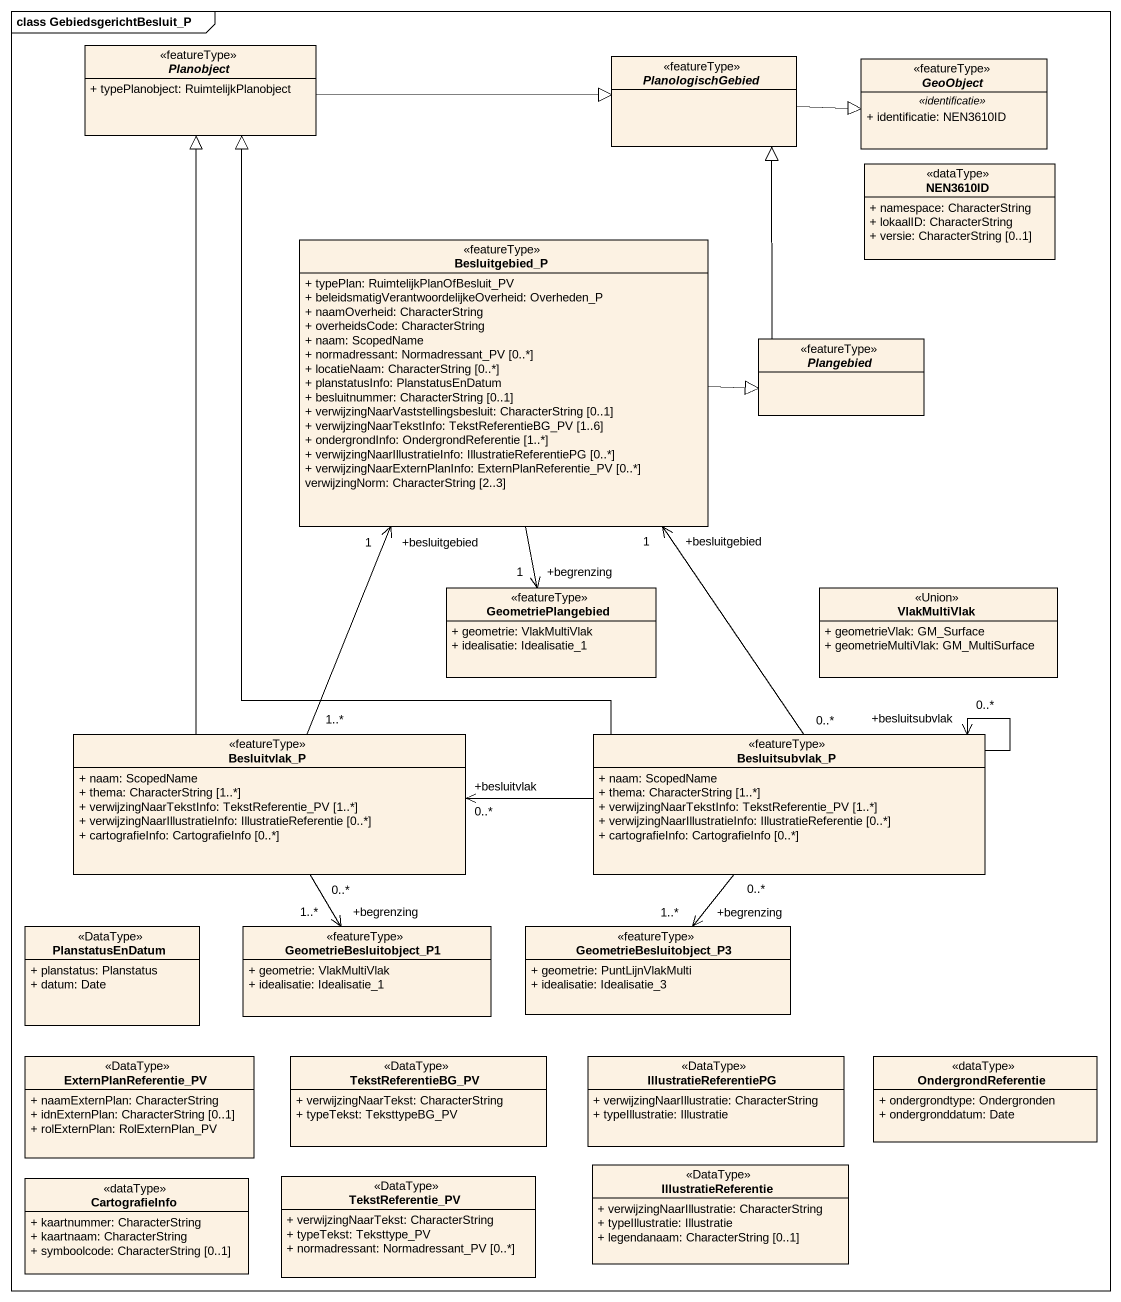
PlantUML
@startuml
mainframe class GebiedsgerichtBesluit_P
hide circle
hide empty members
skinparam classAttributeIconSize 0
abstract class Planobject <<featureType>> {
  + typePlanobject: RuimtelijkPlanobject
}
abstract class PlanologischGebied <<featureType>>
abstract class GeoObject <<featureType>> {
  .. <<identificatie>> ..
  + identificatie: NEN3610ID
}
class NEN3610ID <<dataType>> {
  + namespace: CharacterString
  + lokaalID: CharacterString
  + versie: CharacterString [0..1]
}
class Besluitgebied_P <<featureType>> {
  + typePlan: RuimtelijkPlanOfBesluit_PV
  + beleidsmatigVerantwoordelijkeOverheid: Overheden_P
  + naamOverheid: CharacterString
  + overheidsCode: CharacterString
  + naam: ScopedName
  + normadressant: Normadressant_PV [0..*]
  + locatieNaam: CharacterString [0..*]
  + planstatusInfo: PlanstatusEnDatum
  + besluitnummer: CharacterString [0..1]
  + verwijzingNaarVaststellingsbesluit: CharacterString [0..1]
  + verwijzingNaarTekstInfo: TekstReferentieBG_PV [1..6]
  + ondergrondInfo: OndergrondReferentie [1..*]
  + verwijzingNaarIllustratieInfo: IllustratieReferentiePG [0..*]
  + verwijzingNaarExternPlanInfo: ExternPlanReferentie_PV [0..*]
  verwijzingNorm: CharacterString [2..3]
}
abstract class Plangebied <<featureType>>
class GeometriePlangebied <<featureType>> {
  + geometrie: VlakMultiVlak
  + idealisatie: Idealisatie_1
}
class VlakMultiVlak <<Union>> {
  + geometrieVlak: GM_Surface
  + geometrieMultiVlak: GM_MultiSurface
}
class Besluitvlak_P <<featureType>> {
  + naam: ScopedName
  + thema: CharacterString [1..*]
  + verwijzingNaarTekstInfo: TekstReferentie_PV [1..*]
  + verwijzingNaarIllustratieInfo: IllustratieReferentie [0..*]
  + cartografieInfo: CartografieInfo [0..*]
}
class Besluitsubvlak_P <<featureType>> {
  + naam: ScopedName
  + thema: CharacterString [1..*]
  + verwijzingNaarTekstInfo: TekstReferentie_PV [1..*]
  + verwijzingNaarIllustratieInfo: IllustratieReferentie [0..*]
  + cartografieInfo: CartografieInfo [0..*]
}
class PlanstatusEnDatum <<DataType>> {
  + planstatus: Planstatus
  + datum: Date
}
class GeometrieBesluitobject_P1 <<featureType>> {
  + geometrie: VlakMultiVlak
  + idealisatie: Idealisatie_1
}
class GeometrieBesluitobject_P3 <<featureType>> {
  + geometrie: PuntLijnVlakMulti
  + idealisatie: Idealisatie_3
}
class ExternPlanReferentie_PV <<DataType>> {
  + naamExternPlan: CharacterString
  + idnExternPlan: CharacterString [0..1]
  + rolExternPlan: RolExternPlan_PV
}
class TekstReferentieBG_PV <<DataType>> {
  + verwijzingNaarTekst: CharacterString
  + typeTekst: TeksttypeBG_PV
}
class IllustratieReferentiePG <<DataType>> {
  + verwijzingNaarIllustratie: CharacterString
  + typeIllustratie: Illustratie
}
class OndergrondReferentie <<dataType>> {
  + ondergrondtype: Ondergronden
  + ondergronddatum: Date
}
class TekstReferentie_PV <<DataType>> {
  + verwijzingNaarTekst: CharacterString
  + typeTekst: Teksttype_PV
  + normadressant: Normadressant_PV [0..*]
}
class IllustratieReferentie <<DataType>> {
  + verwijzingNaarIllustratie: CharacterString
  + typeIllustratie: Illustratie
  + legendanaam: CharacterString [0..1]
}
class CartografieInfo <<dataType>> {
  + kaartnummer: CharacterString
  + kaartnaam: CharacterString
  + symboolcode: CharacterString [0..1]
}
Planobject -right-|> PlanologischGebied
PlanologischGebied -right-|> GeoObject
Besluitgebied_P -right-|> Plangebied
Plangebied -up-|> PlanologischGebied
GeometriePlangebied "+begrenzing\n1" <-up- Besluitgebied_P
Besluitvlak_P -up-|> Planobject
Besluitvlak_P "1..*" -up-> "+besluitgebied\n1" Besluitgebied_P
Besluitvlak_P "+besluitvlak\n0..*" <-right- Besluitsubvlak_P
Besluitsubvlak_P -up-|> Planobject
Besluitsubvlak_P "0..*" -up-> "+besluitgebied\n1" Besluitgebied_P
Besluitsubvlak_P --> "+besluitsubvlak\n0..*" Besluitsubvlak_P
Besluitsubvlak_P "0..*" --> "+begrenzing\n1..*" GeometrieBesluitobject_P3
GeometrieBesluitobject_P1 "+begrenzing\n1..*" <-up- "0..*" Besluitvlak_P
@enduml
